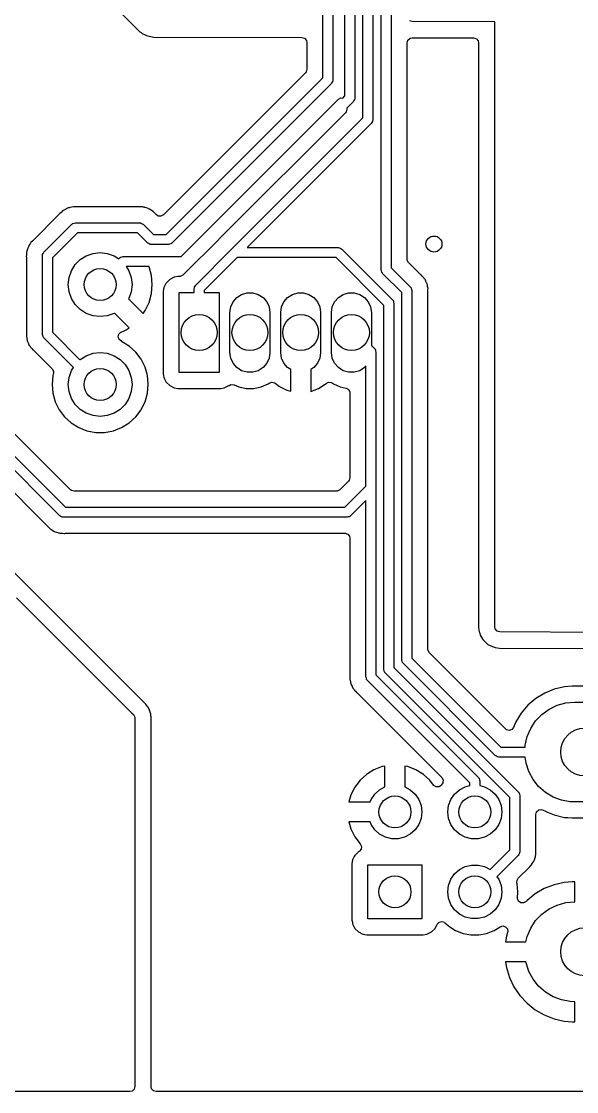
# Model space of a CAD drawing. Extents: x 0.79 to 7.48, y -4.92 to -0.79.
# Drawn here: x 6.285 to 6.833, y -4.921 to -3.867 of the extents above; entities that cross this region are included whole.
import ezdxf

# ---------------------------------------------------------------- set-up
doc = ezdxf.new("R2010")
doc.units = 0
doc.header["$MEASUREMENT"] = 0
doc.layers.add('BLACK', color=7, linetype='CONTINUOUS')

msp = doc.modelspace()

# ---------------------------------------------------------------- linework, layer by layer
at = {"layer": 'BLACK', "linetype": 'CONTINUOUS'}
for p, q in [((6.63996, -4.11142), (6.63996, -3.06521)), ((6.6498, -3.06673), (6.6498, -4.10938)), ((6.63169, -3.12638), (6.63169, -3.96378)), ((6.62185, -3.96174), (6.62185, -3.14587)), ((6.61398, -3.31102), (6.61398, -3.94213)), ((5.86562, -3.34033), (6.40149, -3.87619)), ((6.60413, -3.94009), (6.60413, -3.36909)), ((6.58248, -3.92237), (6.58248, -3.38983)), ((6.59232, -3.3878), (6.59232, -3.92441)), ((6.67044, -3.86679), (6.6678, -3.86601)), ((6.75197, -3.86703), (6.67044, -3.86679)), ((6.75197, -4.37894), (6.75197, -3.86703)), ((6.40149, -3.87619), (6.40149, -3.87619)), ((6.40149, -3.87619), (6.40212, -3.87676)), ((6.40212, -3.87676), (6.40212, -3.87676)), ((6.40212, -3.87676), (6.40325, -3.87767)), ((6.40325, -3.87767), (6.40423, -3.87841)), ((6.40423, -3.87841), (6.4072, -3.87982)), ((6.4072, -3.87982), (6.40874, -3.88056)), ((6.40874, -3.88056), (6.41138, -3.88134)), ((6.41138, -3.88134), (6.41138, -3.88134)), ((6.41138, -3.88134), (6.41138, -3.88134)), ((6.41138, -3.88134), (6.41587, -3.882)), ((6.41587, -3.882), (6.56177, -3.88243)), ((6.56177, -3.88243), (6.56177, -3.88243)), ((6.56177, -3.88243), (6.56185, -3.88243)), ((6.56185, -3.88243), (6.56448, -3.88322)), ((6.56448, -3.88322), (6.56628, -3.8853)), ((6.56628, -3.8853), (6.56671, -3.88732)), ((6.56671, -3.88732), (6.56671, -3.91382)), ((6.66557, -3.88764), (6.66635, -3.885)), ((6.66557, -4.10083), (6.66557, -3.88764)), ((6.66635, -3.885), (6.66842, -3.8832)), ((6.66842, -3.8832), (6.67047, -3.88275)), ((6.67047, -3.88275), (6.73114, -3.88293)), ((6.73114, -3.88293), (6.73377, -3.88372)), ((6.73377, -3.88372), (6.73557, -3.8858)), ((6.73557, -3.8858), (6.736, -3.88782)), ((6.736, -3.88782), (6.736, -4.46329)), ((6.56528, -3.91727), (6.42527, -4.05728)), ((6.42821, -4.07664), (6.58248, -3.92237)), ((6.56594, -3.91646), (6.56528, -3.91727)), ((6.56671, -3.91382), (6.56594, -3.91646)), ((6.59088, -3.92789), (6.43373, -4.08504)), ((6.59146, -3.92682), (6.59088, -3.92789)), ((6.59212, -3.9258), (6.59146, -3.92682)), ((6.59216, -3.92555), (6.59212, -3.9258)), ((6.59221, -3.92546), (6.59216, -3.92555)), ((6.59232, -3.92441), (6.5922, -3.92528)), ((6.5922, -3.92528), (6.59221, -3.92546)), ((6.44642, -4.09465), (6.59775, -3.94332)), ((6.59775, -3.94332), (6.60016, -3.942)), ((6.60016, -3.942), (6.60208, -3.94214)), ((6.60208, -3.94214), (6.60413, -3.94009)), ((6.61378, -3.94351), (6.61312, -3.94454)), ((6.61381, -3.94327), (6.61378, -3.94351)), ((6.61386, -3.94317), (6.61381, -3.94327)), ((6.61398, -3.94213), (6.61385, -3.943)), ((6.61385, -3.943), (6.61386, -3.94317)), ((6.60608, -3.95319), (6.60531, -3.95583)), ((6.61253, -3.94561), (6.60608, -3.95206)), ((6.60608, -3.95206), (6.60608, -3.95319)), ((6.61312, -3.94454), (6.61253, -3.94561)), ((6.60465, -3.95664), (6.48227, -4.07902)), ((6.49258, -4.09101), (6.62185, -3.96174)), ((6.60531, -3.95583), (6.60465, -3.95664)), ((6.63149, -3.96517), (6.63083, -3.96619)), ((6.63153, -3.96492), (6.63149, -3.96517)), ((6.63158, -3.96483), (6.63153, -3.96492)), ((6.63169, -3.96378), (6.63157, -3.96465)), ((6.63157, -3.96465), (6.63158, -3.96483)), ((6.63025, -3.96726), (6.50794, -4.08957)), ((6.63083, -3.96619), (6.63025, -3.96726)), ((6.33484, -4.0497), (6.33459, -4.04974)), ((6.33645, -4.0493), (6.33484, -4.0497)), ((6.33894, -4.04939), (6.33645, -4.0493)), ((6.33645, -4.0493), (6.33645, -4.0493)), ((6.33645, -4.0493), (6.33645, -4.0493)), ((6.39971, -4.04939), (6.33894, -4.04939)), ((6.40054, -4.04932), (6.39971, -4.04939)), ((6.40082, -4.04927), (6.40054, -4.04932)), ((6.40119, -4.04921), (6.40082, -4.04927)), ((6.40213, -4.0493), (6.40119, -4.04921)), ((6.40119, -4.04921), (6.40119, -4.04921)), ((6.40284, -4.04938), (6.40213, -4.0493)), ((6.40309, -4.04939), (6.40284, -4.04938)), ((6.40475, -4.04939), (6.40309, -4.04939)), ((6.40538, -4.04957), (6.40475, -4.04939)), ((6.40475, -4.04939), (6.40475, -4.04939)), ((6.40619, -4.04972), (6.40538, -4.04957)), ((6.32241, -4.057), (6.29664, -4.08276)), ((6.32294, -4.05636), (6.32241, -4.057)), ((6.32332, -4.05582), (6.32294, -4.05636)), ((6.32461, -4.05478), (6.32332, -4.05582)), ((6.32332, -4.05582), (6.32332, -4.05582)), ((6.32479, -4.05461), (6.32461, -4.05478)), ((6.32596, -4.05344), (6.32479, -4.05461)), ((6.32654, -4.05312), (6.32596, -4.05344)), ((6.32722, -4.05265), (6.32654, -4.05312)), ((6.32773, -4.05224), (6.32722, -4.05265)), ((6.32925, -4.05157), (6.32773, -4.05224)), ((6.32773, -4.05224), (6.32773, -4.05224)), ((6.32948, -4.05146), (6.32925, -4.05157)), ((6.33092, -4.05065), (6.32948, -4.05146)), ((6.33156, -4.0505), (6.33092, -4.05065)), ((6.33235, -4.05023), (6.33156, -4.0505)), ((6.33295, -4.04997), (6.33235, -4.05023)), ((6.33459, -4.04974), (6.33295, -4.04997)), ((6.40685, -4.04979), (6.40619, -4.04972)), ((6.40706, -4.04987), (6.40685, -4.04979)), ((6.40685, -4.04979), (6.40685, -4.04979)), ((6.40685, -4.04979), (6.40685, -4.04979)), ((6.40839, -4.0504), (6.40706, -4.04987)), ((6.40863, -4.05048), (6.40839, -4.0504)), ((6.41022, -4.05092), (6.40863, -4.05048)), ((6.41078, -4.05126), (6.41022, -4.05092)), ((6.41153, -4.05163), (6.41078, -4.05126)), ((6.4118, -4.05174), (6.41153, -4.05163)), ((6.41214, -4.05188), (6.4118, -4.05174)), ((6.41261, -4.05224), (6.41214, -4.05188)), ((6.41346, -4.05288), (6.41261, -4.05224)), ((6.41366, -4.05302), (6.41346, -4.05288)), ((6.41508, -4.05388), (6.41366, -4.05302)), ((6.41678, -4.0557), (6.41508, -4.05388)), ((6.41508, -4.05388), (6.41508, -4.05388)), ((6.41778, -4.0567), (6.41678, -4.0557)), ((6.41836, -4.05728), (6.41778, -4.0567)), ((6.42011, -4.05841), (6.41836, -4.05728)), ((6.42285, -4.0586), (6.42011, -4.05841)), ((6.42527, -4.05728), (6.42285, -4.0586)), ((6.30754, -4.09416), (6.3351, -4.0666)), ((6.3351, -4.0666), (6.33581, -4.06607)), ((6.33581, -4.06607), (6.33592, -4.06594)), ((6.33592, -4.06594), (6.33603, -4.06591)), ((6.33603, -4.06591), (6.33622, -4.06576)), ((6.33622, -4.06576), (6.33741, -4.0655)), ((6.33741, -4.0655), (6.33858, -4.06516)), ((6.33858, -4.06516), (6.4019, -4.06516)), ((6.4019, -4.06516), (6.40277, -4.06528)), ((6.40277, -4.06528), (6.40295, -4.06527)), ((6.40295, -4.06527), (6.40304, -4.06532)), ((6.40304, -4.06532), (6.40329, -4.06536)), ((6.40329, -4.06536), (6.40431, -4.06602)), ((6.40431, -4.06602), (6.40538, -4.0666)), ((6.40538, -4.0666), (6.41542, -4.07664)), ((6.34062, -4.075), (6.31594, -4.09968)), ((6.39986, -4.075), (6.34062, -4.075)), ((6.40991, -4.08504), (6.39986, -4.075)), ((6.41542, -4.07664), (6.42821, -4.07664)), ((6.48042, -4.08077), (6.47989, -4.08141)), ((6.4808, -4.08023), (6.48042, -4.08077)), ((6.48209, -4.07919), (6.4808, -4.08023)), ((6.4808, -4.08023), (6.4808, -4.08023)), ((6.48227, -4.07902), (6.48209, -4.07919)), ((6.29134, -4.09115), (6.29073, -4.09269)), ((6.29142, -4.09091), (6.29134, -4.09115)), ((6.29187, -4.08932), (6.29142, -4.09091)), ((6.29221, -4.08876), (6.29187, -4.08932)), ((6.29187, -4.08932), (6.29187, -4.08932)), ((6.29258, -4.08801), (6.29221, -4.08876)), ((6.29282, -4.0874), (6.29258, -4.08801)), ((6.29382, -4.08608), (6.29282, -4.0874)), ((6.29282, -4.0874), (6.29282, -4.0874)), ((6.29396, -4.08587), (6.29382, -4.08608)), ((6.29482, -4.08446), (6.29396, -4.08587)), ((6.29664, -4.08276), (6.29482, -4.08446)), ((6.41097, -4.08563), (6.40991, -4.08504)), ((6.412, -4.08629), (6.41097, -4.08563)), ((6.41225, -4.08632), (6.412, -4.08629)), ((6.41234, -4.08637), (6.41225, -4.08632)), ((6.41252, -4.08636), (6.41234, -4.08637)), ((6.41339, -4.08648), (6.41252, -4.08636)), ((6.43025, -4.08648), (6.41339, -4.08648)), ((6.43142, -4.08614), (6.43025, -4.08648)), ((6.43261, -4.08588), (6.43142, -4.08614)), ((6.43281, -4.08573), (6.43261, -4.08588)), ((6.43291, -4.0857), (6.43281, -4.08573)), ((6.43302, -4.08557), (6.43291, -4.0857)), ((6.43373, -4.08504), (6.43302, -4.08557)), ((6.47989, -4.08141), (6.44625, -4.11504)), ((6.45715, -4.12644), (6.49258, -4.09101)), ((6.49258, -4.09101), (6.49258, -4.09101)), ((6.50794, -4.08957), (6.59764, -4.08957)), ((6.59764, -4.08957), (6.59851, -4.08969)), ((6.59851, -4.08969), (6.59868, -4.08968)), ((6.59868, -4.08968), (6.59878, -4.08973)), ((6.59878, -4.08973), (6.59902, -4.08977)), ((6.59902, -4.08977), (6.60005, -4.09042)), ((6.60005, -4.09042), (6.60112, -4.09101)), ((6.60112, -4.09101), (6.65112, -4.14101)), ((6.29032, -4.0967), (6.29015, -4.09835)), ((6.29015, -4.09835), (6.29015, -4.09835)), ((6.29015, -4.09835), (6.29026, -4.099)), ((6.29026, -4.099), (6.29033, -4.09983)), ((6.29033, -4.09645), (6.29032, -4.0967)), ((6.29051, -4.09416), (6.29033, -4.09479)), ((6.29033, -4.09479), (6.29033, -4.09645)), ((6.29033, -4.09983), (6.29033, -4.17467)), ((6.29067, -4.09335), (6.29051, -4.09416)), ((6.29073, -4.09269), (6.29067, -4.09335)), ((6.29073, -4.09269), (6.29073, -4.09269)), ((6.3061, -4.09764), (6.30623, -4.09677)), ((6.3061, -4.17502), (6.3061, -4.09764)), ((6.30621, -4.09659), (6.30627, -4.0965)), ((6.30623, -4.09677), (6.30621, -4.09659)), ((6.30627, -4.0965), (6.3063, -4.09625)), ((6.3063, -4.09625), (6.30696, -4.09523)), ((6.30696, -4.09523), (6.30754, -4.09416)), ((6.31594, -4.09968), (6.31594, -4.17299)), ((6.33837, -4.10635), (6.34335, -4.10136)), ((6.34335, -4.10136), (6.34933, -4.09761)), ((6.34933, -4.09761), (6.35598, -4.09528)), ((6.35598, -4.09528), (6.36299, -4.09449)), ((6.36299, -4.09449), (6.37, -4.09528)), ((6.37, -4.09528), (6.37666, -4.09761)), ((6.37666, -4.09761), (6.38142, -4.1006)), ((6.38142, -4.1006), (6.38228, -4.09974)), ((6.38228, -4.09974), (6.38298, -4.09921)), ((6.38298, -4.09921), (6.3831, -4.09908)), ((6.3831, -4.09908), (6.3832, -4.09905)), ((6.3832, -4.09905), (6.3834, -4.0989)), ((6.3834, -4.0989), (6.38459, -4.09864)), ((6.38459, -4.09864), (6.38576, -4.0983)), ((6.38576, -4.0983), (6.4427, -4.0983)), ((6.4427, -4.0983), (6.44287, -4.0982)), ((6.44287, -4.0982), (6.44404, -4.09703)), ((6.44404, -4.09703), (6.44422, -4.09686)), ((6.44422, -4.09686), (6.44551, -4.09582)), ((6.44551, -4.09582), (6.44589, -4.09528)), ((6.44589, -4.09528), (6.44642, -4.09465)), ((6.4981, -4.09941), (6.46555, -4.13196)), ((6.5956, -4.09941), (6.4981, -4.09941)), ((6.64272, -4.14653), (6.5956, -4.09941)), ((6.66568, -4.10186), (6.66557, -4.10083)), ((6.667, -4.10428), (6.66568, -4.10186)), ((6.33229, -4.11898), (6.33462, -4.11232)), ((6.33462, -4.11232), (6.33837, -4.10635)), ((6.38874, -4.10814), (6.39137, -4.11232)), ((6.41127, -4.10814), (6.38874, -4.10814)), ((6.39137, -4.11232), (6.3937, -4.11898)), ((6.41127, -4.1084), (6.41127, -4.10814)), ((6.41359, -4.11706), (6.41127, -4.1084)), ((6.6403, -4.11259), (6.63996, -4.11142)), ((6.64056, -4.11378), (6.6403, -4.11259)), ((6.6498, -4.10938), (6.66883, -4.12841)), ((6.67844, -4.11571), (6.667, -4.10428)), ((6.3315, -4.12598), (6.33229, -4.11898)), ((6.3937, -4.11898), (6.39449, -4.12598)), ((6.41437, -4.12598), (6.41359, -4.11706)), ((6.41359, -4.11706), (6.41359, -4.11706)), ((6.43156, -4.12094), (6.42803, -4.12447)), ((6.43601, -4.11868), (6.43156, -4.12094)), ((6.43156, -4.12094), (6.43156, -4.12094)), ((6.43156, -4.12094), (6.43156, -4.12094)), ((6.43156, -4.12094), (6.43156, -4.12094)), ((6.4366, -4.11858), (6.43601, -4.11868)), ((6.4397, -4.11809), (6.4366, -4.11858)), ((6.44106, -4.11809), (6.4397, -4.11809)), ((6.44194, -4.11801), (6.44106, -4.11809)), ((6.44439, -4.11678), (6.44194, -4.11801)), ((6.44625, -4.11504), (6.44439, -4.11678)), ((6.64071, -4.11397), (6.64056, -4.11378)), ((6.64074, -4.11408), (6.64071, -4.11397)), ((6.64088, -4.11419), (6.64074, -4.11408)), ((6.6414, -4.1149), (6.64088, -4.11419)), ((6.66043, -4.13393), (6.6414, -4.1149)), ((6.67907, -4.11625), (6.67844, -4.11571)), ((6.67961, -4.11663), (6.67907, -4.11625)), ((6.68065, -4.11791), (6.67961, -4.11663)), ((6.67961, -4.11663), (6.67961, -4.11663)), ((6.68082, -4.1181), (6.68065, -4.11791)), ((6.68199, -4.11927), (6.68082, -4.1181)), ((6.68232, -4.11984), (6.68199, -4.11927)), ((6.68278, -4.12053), (6.68232, -4.11984)), ((6.68298, -4.12077), (6.68278, -4.12053)), ((6.6832, -4.12104), (6.68298, -4.12077)), ((6.68386, -4.12256), (6.6832, -4.12104)), ((6.6832, -4.12104), (6.6832, -4.12104)), ((6.68397, -4.12278), (6.68386, -4.12256)), ((6.68478, -4.12423), (6.68397, -4.12278)), ((6.33229, -4.13299), (6.3315, -4.12598)), ((6.33462, -4.13965), (6.33229, -4.13299)), ((6.3937, -4.13299), (6.39137, -4.13965)), ((6.39449, -4.12598), (6.3937, -4.13299)), ((6.41359, -4.13491), (6.41437, -4.12598)), ((6.41437, -4.12598), (6.41437, -4.12598)), ((6.42576, -4.12893), (6.42518, -4.13262)), ((6.42518, -4.13262), (6.42518, -4.21384)), ((6.42783, -4.12487), (6.42576, -4.12893)), ((6.42803, -4.12447), (6.42783, -4.12487)), ((6.42803, -4.12447), (6.42803, -4.12447)), ((6.42803, -4.12447), (6.42803, -4.12447)), ((6.44094, -4.2126), (6.44094, -4.13386)), ((6.44094, -4.13386), (6.45571, -4.13386)), ((6.45571, -4.12992), (6.45583, -4.12905)), ((6.45571, -4.13386), (6.45571, -4.12992)), ((6.45582, -4.12888), (6.45587, -4.12878)), ((6.45583, -4.12905), (6.45582, -4.12888)), ((6.45587, -4.12878), (6.45591, -4.12853)), ((6.45591, -4.12853), (6.45657, -4.12751)), ((6.45657, -4.12751), (6.45715, -4.12644)), ((6.46555, -4.13196), (6.46555, -4.13386)), ((6.46555, -4.13386), (6.48031, -4.13386)), ((6.48031, -4.13386), (6.48031, -4.2126)), ((6.50245, -4.13564), (6.50783, -4.13406)), ((6.50783, -4.13406), (6.51343, -4.13406)), ((6.51343, -4.13406), (6.51881, -4.13564)), ((6.55245, -4.13564), (6.55783, -4.13406)), ((6.55783, -4.13406), (6.56343, -4.13406)), ((6.56343, -4.13406), (6.56881, -4.13564)), ((6.60245, -4.13564), (6.60783, -4.13406)), ((6.60783, -4.13406), (6.61343, -4.13406)), ((6.61343, -4.13406), (6.61881, -4.13564)), ((6.66043, -4.49606), (6.66043, -4.13393)), ((6.66883, -4.12841), (6.66936, -4.12911)), ((6.66936, -4.12911), (6.66949, -4.12923)), ((6.66949, -4.12923), (6.66952, -4.12933)), ((6.66952, -4.12933), (6.66967, -4.12953)), ((6.66967, -4.12953), (6.66993, -4.13072)), ((6.66993, -4.13072), (6.67028, -4.13189)), ((6.67028, -4.13189), (6.67028, -4.49402)), ((6.68491, -4.12474), (6.68478, -4.12423)), ((6.68478, -4.12423), (6.68478, -4.12423)), ((6.68478, -4.12423), (6.68478, -4.12423)), ((6.68494, -4.12487), (6.68491, -4.12474)), ((6.6852, -4.12565), (6.68494, -4.12487)), ((6.68546, -4.12626), (6.6852, -4.12565)), ((6.68569, -4.1279), (6.68546, -4.12626)), ((6.68574, -4.12814), (6.68569, -4.1279)), ((6.68593, -4.12893), (6.68574, -4.12814)), ((6.68613, -4.12975), (6.68593, -4.12893)), ((6.68604, -4.13224), (6.68608, -4.1311)), ((6.68604, -4.48547), (6.68604, -4.13224)), ((6.68608, -4.1311), (6.68613, -4.12975)), ((6.33837, -4.14562), (6.33462, -4.13965)), ((6.39137, -4.13965), (6.39106, -4.14014)), ((6.39106, -4.14014), (6.40547, -4.15455)), ((6.40749, -4.15167), (6.41127, -4.14356)), ((6.41127, -4.14356), (6.41359, -4.13491)), ((6.41127, -4.14356), (6.41127, -4.14356)), ((6.41359, -4.13491), (6.41359, -4.13491)), ((6.49174, -4.148), (6.49407, -4.1429)), ((6.49407, -4.1429), (6.49774, -4.13867)), ((6.49774, -4.13867), (6.50245, -4.13564)), ((6.51881, -4.13564), (6.52352, -4.13867)), ((6.52352, -4.13867), (6.52719, -4.1429)), ((6.52719, -4.1429), (6.52952, -4.148)), ((6.54174, -4.148), (6.54407, -4.1429)), ((6.54407, -4.1429), (6.54774, -4.13867)), ((6.54774, -4.13867), (6.55245, -4.13564)), ((6.56881, -4.13564), (6.57352, -4.13867)), ((6.57352, -4.13867), (6.57719, -4.1429)), ((6.57719, -4.1429), (6.57952, -4.148)), ((6.59174, -4.148), (6.59407, -4.1429)), ((6.59407, -4.1429), (6.59774, -4.13867)), ((6.59774, -4.13867), (6.60245, -4.13564)), ((6.61881, -4.13564), (6.62352, -4.13867)), ((6.62352, -4.13867), (6.62719, -4.1429)), ((6.62719, -4.1429), (6.62952, -4.148)), ((6.65112, -4.14101), (6.65164, -4.14171)), ((6.65164, -4.14171), (6.65178, -4.14183)), ((6.65178, -4.14183), (6.65181, -4.14193)), ((6.65181, -4.14193), (6.65196, -4.14213)), ((6.65196, -4.14213), (6.65222, -4.14332)), ((6.65222, -4.14332), (6.65256, -4.14449)), ((6.65256, -4.14449), (6.65256, -4.50331)), ((6.34335, -4.15061), (6.33837, -4.14562)), ((6.34933, -4.15436), (6.34335, -4.15061)), ((6.35598, -4.15669), (6.34933, -4.15436)), ((6.37666, -4.15436), (6.37, -4.15669)), ((6.37714, -4.15406), (6.37666, -4.15436)), ((6.39155, -4.16847), (6.37714, -4.15406)), ((6.40547, -4.15455), (6.40749, -4.15167)), ((6.49094, -4.15354), (6.49174, -4.148)), ((6.49094, -4.19291), (6.49094, -4.15354)), ((6.52952, -4.148), (6.53031, -4.15354)), ((6.53031, -4.15354), (6.53031, -4.19291)), ((6.54094, -4.15354), (6.54174, -4.148)), ((6.54094, -4.19291), (6.54094, -4.15354)), ((6.57952, -4.148), (6.58031, -4.15354)), ((6.58031, -4.15354), (6.58031, -4.19291)), ((6.59094, -4.15354), (6.59174, -4.148)), ((6.59094, -4.19291), (6.59094, -4.15354)), ((6.62952, -4.148), (6.63031, -4.15354)), ((6.63031, -4.15354), (6.63031, -4.18595)), ((6.64272, -4.50535), (6.64272, -4.14653)), ((6.36299, -4.15748), (6.35598, -4.15669)), ((6.37, -4.15669), (6.36299, -4.15748)), ((6.29033, -4.17467), (6.29026, -4.17676)), ((6.30645, -4.17619), (6.3061, -4.17502)), ((6.3067, -4.17738), (6.30645, -4.17619)), ((6.31594, -4.17299), (6.34305, -4.20009)), ((6.38079, -4.17756), (6.38141, -4.17488)), ((6.38141, -4.17488), (6.38338, -4.17296)), ((6.38338, -4.17296), (6.3836, -4.17285)), ((6.3836, -4.17285), (6.38868, -4.17048)), ((6.38868, -4.17048), (6.39155, -4.16847)), ((6.29026, -4.17676), (6.29025, -4.17716)), ((6.29025, -4.17716), (6.29064, -4.17877)), ((6.29064, -4.17877), (6.29069, -4.17902)), ((6.29069, -4.17902), (6.29091, -4.18066)), ((6.29091, -4.18066), (6.29118, -4.18126)), ((6.29118, -4.18126), (6.29144, -4.18205)), ((6.29144, -4.18205), (6.2916, -4.18268)), ((6.2916, -4.18268), (6.2916, -4.18268)), ((6.2916, -4.18268), (6.29241, -4.18413)), ((6.29241, -4.18413), (6.29252, -4.18435)), ((6.29252, -4.18435), (6.29318, -4.18587)), ((6.29318, -4.18587), (6.29359, -4.18638)), ((6.29359, -4.18638), (6.29406, -4.18707)), ((6.30685, -4.17758), (6.3067, -4.17738)), ((6.30688, -4.17768), (6.30685, -4.17758)), ((6.30702, -4.1778), (6.30688, -4.17768)), ((6.30754, -4.1785), (6.30702, -4.1778)), ((6.33661, -4.20757), (6.30754, -4.1785)), ((6.38172, -4.18015), (6.38079, -4.17756)), ((6.3839, -4.18182), (6.38172, -4.18015)), ((6.38415, -4.18192), (6.3839, -4.18182)), ((6.3916, -4.18653), (6.38415, -4.18192)), ((6.38415, -4.18192), (6.38415, -4.18192)), ((6.39807, -4.19243), (6.3916, -4.18653)), ((6.3916, -4.18653), (6.3916, -4.18653)), ((6.63031, -4.18595), (6.6334, -4.18904)), ((6.29406, -4.18707), (6.29438, -4.18764)), ((6.29438, -4.18764), (6.29556, -4.18881)), ((6.29556, -4.18881), (6.29572, -4.189)), ((6.29572, -4.189), (6.29677, -4.19029)), ((6.29677, -4.19029), (6.2973, -4.19066)), ((6.2973, -4.19066), (6.29794, -4.1912)), ((6.29794, -4.1912), (6.31566, -4.20891)), ((6.34335, -4.19978), (6.34933, -4.19603)), ((6.34933, -4.19603), (6.35598, -4.1937)), ((6.35598, -4.1937), (6.36299, -4.19291)), ((6.36299, -4.19291), (6.37, -4.1937)), ((6.37, -4.1937), (6.37666, -4.19603)), ((6.37666, -4.19603), (6.38263, -4.19978)), ((6.40335, -4.19942), (6.39807, -4.19243)), ((6.49174, -4.19846), (6.49094, -4.19291)), ((6.53031, -4.19291), (6.52952, -4.19846)), ((6.54174, -4.19846), (6.54094, -4.19291)), ((6.58031, -4.19291), (6.57952, -4.19846)), ((6.59174, -4.19846), (6.59094, -4.19291)), ((6.6334, -4.18904), (6.63393, -4.18974)), ((6.63393, -4.18974), (6.63406, -4.18986)), ((6.63406, -4.18986), (6.63409, -4.18996)), ((6.63409, -4.18996), (6.63424, -4.19016)), ((6.63424, -4.19016), (6.6345, -4.19135)), ((6.6345, -4.19135), (6.63484, -4.19252)), ((6.63484, -4.19252), (6.63484, -4.31066)), ((6.33462, -4.21074), (6.33661, -4.20757)), ((6.34305, -4.20009), (6.34335, -4.19978)), ((6.38263, -4.19978), (6.38762, -4.20477)), ((6.38762, -4.20477), (6.39137, -4.21074)), ((6.40722, -4.2072), (6.40335, -4.19942)), ((6.40335, -4.19942), (6.40335, -4.19942)), ((6.40725, -4.20726), (6.40722, -4.2072)), ((6.40927, -4.21436), (6.40725, -4.20726)), ((6.49407, -4.20356), (6.49174, -4.19846)), ((6.49774, -4.20779), (6.49407, -4.20356)), ((6.50245, -4.21082), (6.49774, -4.20779)), ((6.52352, -4.20779), (6.51881, -4.21082)), ((6.52719, -4.20356), (6.52352, -4.20779)), ((6.52952, -4.19846), (6.52719, -4.20356)), ((6.54407, -4.20356), (6.54174, -4.19846)), ((6.54774, -4.20779), (6.54407, -4.20356)), ((6.55079, -4.20975), (6.54774, -4.20779)), ((6.57352, -4.20779), (6.57047, -4.20975)), ((6.57719, -4.20356), (6.57352, -4.20779)), ((6.57952, -4.19846), (6.57719, -4.20356)), ((6.59407, -4.20356), (6.59174, -4.19846)), ((6.59774, -4.20779), (6.59407, -4.20356)), ((6.60245, -4.21082), (6.59774, -4.20779)), ((6.62352, -4.20779), (6.61881, -4.21082)), ((6.625, -4.20608), (6.62352, -4.20779)), ((6.625, -4.31066), (6.625, -4.20608)), ((6.31633, -4.21569), (6.31553, -4.22441)), ((6.31566, -4.20891), (6.31697, -4.21133)), ((6.31678, -4.21412), (6.31633, -4.21569)), ((6.3169, -4.2137), (6.31678, -4.21412)), ((6.31697, -4.21133), (6.3169, -4.2137)), ((6.3315, -4.22441), (6.33229, -4.2174)), ((6.33229, -4.2174), (6.33462, -4.21074)), ((6.39137, -4.21074), (6.3937, -4.2174)), ((6.3937, -4.2174), (6.39449, -4.22441)), ((6.40965, -4.21569), (6.40927, -4.21436)), ((6.4104, -4.22379), (6.40965, -4.21569)), ((6.40965, -4.21569), (6.40965, -4.21569)), ((6.42518, -4.21384), (6.42547, -4.21569)), ((6.42547, -4.21569), (6.42576, -4.21753)), ((6.42576, -4.21753), (6.42803, -4.22198)), ((6.48031, -4.2126), (6.44094, -4.2126)), ((6.50783, -4.2124), (6.50245, -4.21082)), ((6.51343, -4.2124), (6.50783, -4.2124)), ((6.51881, -4.21082), (6.51343, -4.2124)), ((6.55079, -4.23103), (6.55079, -4.20975)), ((6.57047, -4.20975), (6.57047, -4.23123)), ((6.60783, -4.2124), (6.60245, -4.21082)), ((6.61343, -4.2124), (6.60783, -4.2124)), ((6.61881, -4.21082), (6.61343, -4.2124)), ((6.31553, -4.22441), (6.31553, -4.22441)), ((6.31553, -4.22441), (6.31633, -4.23313)), ((6.33229, -4.23142), (6.3315, -4.22441)), ((6.39449, -4.22441), (6.3937, -4.23142)), ((6.40965, -4.23313), (6.41046, -4.22441)), ((6.41046, -4.22441), (6.4104, -4.22379)), ((6.42803, -4.22198), (6.42803, -4.22198)), ((6.42803, -4.22198), (6.42803, -4.22198)), ((6.42803, -4.22198), (6.43156, -4.22551)), ((6.43156, -4.22551), (6.43156, -4.22551)), ((6.43156, -4.22551), (6.43156, -4.22551)), ((6.43156, -4.22551), (6.43601, -4.22778)), ((6.43601, -4.22778), (6.43601, -4.22778)), ((6.43601, -4.22778), (6.4397, -4.22837)), ((6.4397, -4.22837), (6.4397, -4.22837)), ((6.4397, -4.22837), (6.48156, -4.22837)), ((6.48156, -4.22837), (6.48525, -4.22778)), ((6.48525, -4.22778), (6.4897, -4.22551)), ((6.4897, -4.22551), (6.49001, -4.22529)), ((6.4897, -4.22551), (6.4897, -4.22551)), ((6.49001, -4.22529), (6.49009, -4.2254)), ((6.49009, -4.2254), (6.49189, -4.22442)), ((6.49189, -4.22442), (6.49464, -4.22461)), ((6.49464, -4.22461), (6.49492, -4.22473)), ((6.49492, -4.22473), (6.49961, -4.22682)), ((6.49961, -4.22682), (6.5069, -4.22837)), ((6.5069, -4.22837), (6.5069, -4.22837)), ((6.5069, -4.22837), (6.51436, -4.22837)), ((6.51436, -4.22837), (6.52165, -4.22682)), ((6.51436, -4.22837), (6.51436, -4.22837)), ((6.52165, -4.22682), (6.52845, -4.22379)), ((6.52845, -4.22379), (6.52948, -4.22304)), ((6.52948, -4.22304), (6.53207, -4.22211)), ((6.53207, -4.22211), (6.53475, -4.22274)), ((6.53475, -4.22274), (6.53534, -4.22313)), ((6.53534, -4.22313), (6.5397, -4.2265)), ((6.5397, -4.2265), (6.54689, -4.23002)), ((6.57055, -4.23122), (6.57806, -4.22844)), ((6.57806, -4.22844), (6.58485, -4.22421)), ((6.57806, -4.22844), (6.57806, -4.22844)), ((6.58485, -4.22421), (6.5856, -4.22349)), ((6.5856, -4.22349), (6.58805, -4.22224)), ((6.58805, -4.22224), (6.59079, -4.2225)), ((6.59079, -4.2225), (6.59184, -4.22308)), ((6.59184, -4.22308), (6.59281, -4.22379)), ((6.59281, -4.22379), (6.59281, -4.22379)), ((6.59281, -4.22379), (6.59961, -4.22682)), ((6.59961, -4.22682), (6.59961, -4.22682)), ((6.59961, -4.22682), (6.59961, -4.22682)), ((6.59961, -4.22682), (6.60537, -4.22804)), ((6.60537, -4.22804), (6.60779, -4.22935)), ((6.31633, -4.23313), (6.31633, -4.23313)), ((6.31633, -4.23313), (6.31873, -4.24156)), ((6.33462, -4.23808), (6.33229, -4.23142)), ((6.33837, -4.24405), (6.33462, -4.23808)), ((6.39137, -4.23808), (6.38762, -4.24405)), ((6.3937, -4.23142), (6.39137, -4.23808)), ((6.40725, -4.24156), (6.40965, -4.23313)), ((6.54689, -4.23002), (6.55079, -4.23103)), ((6.57047, -4.23123), (6.57055, -4.23122)), ((6.57055, -4.23122), (6.57055, -4.23122)), ((6.60779, -4.22935), (6.60912, -4.23175)), ((6.60912, -4.23175), (6.60923, -4.23281)), ((6.60923, -4.23281), (6.60923, -4.31618)), ((6.31873, -4.24156), (6.31873, -4.24156)), ((6.31873, -4.24156), (6.32264, -4.2494)), ((6.32264, -4.2494), (6.32264, -4.2494)), ((6.32264, -4.2494), (6.32791, -4.25639)), ((6.34335, -4.24903), (6.33837, -4.24405)), ((6.34933, -4.25279), (6.34335, -4.24903)), ((6.38263, -4.24903), (6.37666, -4.25279)), ((6.38762, -4.24405), (6.38263, -4.24903)), ((6.39807, -4.25639), (6.40335, -4.2494)), ((6.40335, -4.2494), (6.40449, -4.2471)), ((6.40449, -4.2471), (6.40725, -4.24156)), ((6.40725, -4.24156), (6.40725, -4.24156)), ((6.40725, -4.24156), (6.40725, -4.24156)), ((6.32791, -4.25639), (6.33439, -4.26229)), ((6.35598, -4.25512), (6.34933, -4.25279)), ((6.36299, -4.25591), (6.35598, -4.25512)), ((6.37, -4.25512), (6.36299, -4.25591)), ((6.37666, -4.25279), (6.37, -4.25512)), ((6.3916, -4.26229), (6.39807, -4.25639)), ((6.33391, -4.32827), (6.26943, -4.26379)), ((6.33439, -4.26229), (6.33439, -4.26229)), ((6.33439, -4.26229), (6.34183, -4.2669)), ((6.34183, -4.2669), (6.34183, -4.2669)), ((6.34183, -4.2669), (6.34183, -4.2669)), ((6.34183, -4.2669), (6.35, -4.27006)), ((6.35, -4.27006), (6.35861, -4.27167)), ((6.36737, -4.27167), (6.37598, -4.27006)), ((6.37598, -4.27006), (6.38415, -4.2669)), ((6.38415, -4.2669), (6.3916, -4.26229)), ((6.25803, -4.27469), (6.32881, -4.34547)), ((6.35861, -4.27167), (6.35861, -4.27167)), ((6.35861, -4.27167), (6.36737, -4.27167)), ((6.36737, -4.27167), (6.36737, -4.27167)), ((6.32329, -4.35387), (6.25251, -4.28309)), ((6.24741, -4.30029), (6.31189, -4.36477)), ((6.625, -4.32473), (6.625, -4.31066)), ((6.625, -4.31066), (6.625, -4.31066)), ((6.63484, -4.31066), (6.63484, -4.31066)), ((6.63484, -4.31066), (6.63484, -4.51065)), ((6.6078, -4.31963), (6.59916, -4.32827)), ((6.60846, -4.31882), (6.6078, -4.31963)), ((6.60923, -4.31618), (6.60846, -4.31882)), ((6.33472, -4.32893), (6.33391, -4.32827)), ((6.33736, -4.3297), (6.33472, -4.32893)), ((6.59571, -4.3297), (6.33736, -4.3297)), ((6.59675, -4.32959), (6.59571, -4.3297)), ((6.59916, -4.32827), (6.59675, -4.32959)), ((6.60426, -4.34547), (6.625, -4.32473)), ((6.625, -4.33865), (6.60978, -4.35387)), ((6.625, -4.51268), (6.625, -4.33865)), ((6.32436, -4.35446), (6.32329, -4.35387)), ((6.32539, -4.35512), (6.32436, -4.35446)), ((6.32563, -4.35515), (6.32539, -4.35512)), ((6.32573, -4.3552), (6.32563, -4.35515)), ((6.3259, -4.35519), (6.32573, -4.3552)), ((6.32677, -4.35531), (6.3259, -4.35519)), ((6.6063, -4.35531), (6.32677, -4.35531)), ((6.32881, -4.34547), (6.60426, -4.34547)), ((6.60747, -4.35497), (6.6063, -4.35531)), ((6.60866, -4.35471), (6.60747, -4.35497)), ((6.60886, -4.35456), (6.60866, -4.35471)), ((6.60896, -4.35453), (6.60886, -4.35456)), ((6.60908, -4.3544), (6.60896, -4.35453)), ((6.60978, -4.35387), (6.60908, -4.3544)), ((6.31189, -4.36477), (6.31359, -4.36659)), ((6.31359, -4.36659), (6.31501, -4.36745)), ((6.31501, -4.36745), (6.31522, -4.3676)), ((6.31522, -4.3676), (6.31654, -4.3686)), ((6.31654, -4.3686), (6.31715, -4.36884)), ((6.31715, -4.36884), (6.31789, -4.36921)), ((6.31789, -4.36921), (6.31845, -4.36955)), ((6.31845, -4.36955), (6.31845, -4.36955)), ((6.31845, -4.36955), (6.31845, -4.36955)), ((6.31845, -4.36955), (6.32005, -4.37)), ((6.32005, -4.37), (6.32028, -4.37007)), ((6.32028, -4.37007), (6.32183, -4.37068)), ((6.32183, -4.37068), (6.32248, -4.37075)), ((6.32248, -4.37075), (6.3233, -4.37091)), ((6.3233, -4.37091), (6.32393, -4.37108)), ((6.32393, -4.37108), (6.32559, -4.37108)), ((6.32559, -4.37108), (6.32584, -4.3711)), ((6.32584, -4.3711), (6.32748, -4.37127)), ((6.32748, -4.37127), (6.32813, -4.37115)), ((6.32813, -4.37115), (6.32896, -4.37108)), ((6.32896, -4.37108), (6.60435, -4.37108)), ((6.60435, -4.37108), (6.60699, -4.37186)), ((6.60699, -4.37186), (6.60879, -4.37394)), ((6.60879, -4.37394), (6.60923, -4.37596)), ((6.60923, -4.37596), (6.60923, -4.51233)), ((6.75197, -4.46329), (6.75197, -4.37894)), ((6.40709, -4.53846), (6.26044, -4.39196)), ((6.28058, -4.43464), (6.39437, -4.54831)), ((6.736, -4.46329), (6.73636, -4.46664)), ((6.73636, -4.46664), (6.73636, -4.46664)), ((6.73636, -4.46664), (6.73636, -4.46664)), ((6.73636, -4.46664), (6.73663, -4.46791)), ((6.73663, -4.46791), (6.73679, -4.46864)), ((6.73679, -4.46864), (6.73766, -4.47143)), ((6.73766, -4.47143), (6.73766, -4.47143)), ((6.73766, -4.47143), (6.74028, -4.47568)), ((6.7524, -4.46529), (6.75197, -4.46329)), ((6.75419, -4.46738), (6.7524, -4.46529)), ((6.75682, -4.46817), (6.75419, -4.46738)), ((7.47539, -4.47203), (6.75682, -4.46817)), ((6.74028, -4.47568), (6.74181, -4.47747)), ((6.74181, -4.47747), (6.74207, -4.47777)), ((6.74207, -4.47777), (6.74511, -4.48051)), ((6.74511, -4.48051), (6.74961, -4.48267)), ((6.68615, -4.48651), (6.68604, -4.48547)), ((6.68747, -4.48892), (6.68615, -4.48651)), ((6.72521, -4.52666), (6.68747, -4.48892)), ((6.74961, -4.48267), (6.75224, -4.48346)), ((6.75224, -4.48346), (6.75674, -4.48413)), ((6.75674, -4.48413), (7.4753, -4.488)), ((6.66078, -4.49723), (6.66043, -4.49606)), ((6.66104, -4.49842), (6.66078, -4.49723)), ((6.66118, -4.49862), (6.66104, -4.49842)), ((6.66121, -4.49872), (6.66118, -4.49862)), ((6.66135, -4.49884), (6.66121, -4.49872)), ((6.66187, -4.49954), (6.66135, -4.49884)), ((6.75243, -4.59009), (6.66187, -4.49954)), ((6.67028, -4.49402), (6.75794, -4.58169)), ((6.60923, -4.51233), (6.60917, -4.51427)), ((6.62534, -4.51385), (6.625, -4.51268)), ((6.63484, -4.51065), (6.73576, -4.61157)), ((6.64306, -4.50651), (6.64272, -4.50535)), ((6.64332, -4.5077), (6.64306, -4.50651)), ((6.64347, -4.5079), (6.64332, -4.5077)), ((6.6435, -4.50801), (6.64347, -4.5079)), ((6.64363, -4.50812), (6.6435, -4.50801)), ((6.64416, -4.50883), (6.64363, -4.50812)), ((6.76673, -4.6314), (6.64416, -4.50883)), ((6.65256, -4.50331), (6.77513, -4.62588)), ((6.60917, -4.51427), (6.60915, -4.51482)), ((6.60915, -4.51482), (6.60954, -4.51643)), ((6.60954, -4.51643), (6.60959, -4.51668)), ((6.60959, -4.51668), (6.60981, -4.51832)), ((6.60981, -4.51832), (6.61007, -4.51892)), ((6.61007, -4.51892), (6.61034, -4.51971)), ((6.61034, -4.51971), (6.61049, -4.52035)), ((6.61049, -4.52035), (6.61049, -4.52035)), ((6.61049, -4.52035), (6.61131, -4.52179)), ((6.61131, -4.52179), (6.61142, -4.52201)), ((6.61142, -4.52201), (6.61208, -4.52354)), ((6.61208, -4.52354), (6.61249, -4.52404)), ((6.61249, -4.52404), (6.61296, -4.52473)), ((6.6256, -4.51504), (6.62534, -4.51385)), ((6.62575, -4.51524), (6.6256, -4.51504)), ((6.62578, -4.51534), (6.62575, -4.51524)), ((6.62591, -4.51546), (6.62578, -4.51534)), ((6.62644, -4.51616), (6.62591, -4.51546)), ((6.72736, -4.61708), (6.62644, -4.51616)), ((6.82051, -4.52224), (6.81057, -4.52462)), ((6.82816, -4.52163), (6.82051, -4.52224)), ((6.85295, -4.52163), (6.82816, -4.52163)), ((6.82816, -4.52163), (6.82816, -4.52163)), ((6.61296, -4.52473), (6.61328, -4.5253)), ((6.61328, -4.5253), (6.61445, -4.52648)), ((6.61445, -4.52648), (6.61462, -4.52666)), ((6.61462, -4.52666), (6.61567, -4.52795)), ((6.61567, -4.52795), (6.6162, -4.52832)), ((6.6162, -4.52832), (6.61684, -4.52886)), ((6.61684, -4.52886), (6.65936, -4.57138)), ((6.76247, -4.56392), (6.72521, -4.52666)), ((6.7924, -4.53388), (6.78462, -4.54052)), ((6.80112, -4.52854), (6.7924, -4.53388)), ((6.81057, -4.52462), (6.80112, -4.52854)), ((6.40795, -4.5396), (6.40709, -4.53846)), ((6.40928, -4.54137), (6.40795, -4.5396)), ((6.40982, -4.54209), (6.40928, -4.54137)), ((6.41114, -4.54451), (6.40982, -4.54209)), ((6.41282, -4.54921), (6.41114, -4.54451)), ((6.41114, -4.54451), (6.41114, -4.54451)), ((6.78462, -4.54052), (6.77798, -4.5483)), ((6.79833, -4.54955), (6.80547, -4.54437)), ((6.80547, -4.54437), (6.81342, -4.54054)), ((6.81342, -4.54054), (6.82192, -4.53819)), ((6.82192, -4.53819), (6.83071, -4.5374)), ((6.83071, -4.5374), (6.85039, -4.5374)), ((6.39437, -4.54831), (6.39581, -4.54975)), ((6.39581, -4.54975), (6.39713, -4.55216)), ((6.39713, -4.55216), (6.39724, -4.5532)), ((6.39724, -4.5532), (6.39724, -4.91636)), ((6.413, -4.55045), (6.41282, -4.54921)), ((6.41282, -4.54921), (6.41282, -4.54921)), ((6.41307, -4.55108), (6.413, -4.55045)), ((6.41316, -4.55192), (6.41307, -4.55108)), ((6.41321, -4.55278), (6.41316, -4.55192)), ((6.41316, -4.55192), (6.41316, -4.55192)), ((6.41321, -4.91636), (6.41321, -4.55278)), ((6.77798, -4.5483), (6.77263, -4.55702)), ((6.79223, -4.55593), (6.79833, -4.54955)), ((6.76343, -4.56467), (6.76247, -4.56392)), ((6.7661, -4.56535), (6.76343, -4.56467)), ((6.76871, -4.56448), (6.7661, -4.56535)), ((6.77043, -4.56234), (6.76871, -4.56448)), ((6.77263, -4.55702), (6.77043, -4.56234)), ((6.7839, -4.57141), (6.78737, -4.56329)), ((6.78737, -4.56329), (6.79223, -4.55593)), ((6.65936, -4.57138), (6.69964, -4.61166)), ((6.78194, -4.58001), (6.7839, -4.57141)), ((6.75794, -4.58169), (6.78187, -4.58169)), ((6.78187, -4.58169), (6.78194, -4.58001)), ((6.75349, -4.59068), (6.75243, -4.59009)), ((6.75452, -4.59134), (6.75349, -4.59068)), ((6.75477, -4.59137), (6.75452, -4.59134)), ((6.75486, -4.59142), (6.75477, -4.59137)), ((6.75504, -4.59141), (6.75486, -4.59142)), ((6.75591, -4.59154), (6.75504, -4.59141)), ((6.78191, -4.59154), (6.75591, -4.59154)), ((6.78273, -4.59756), (6.78191, -4.59154)), ((6.78546, -4.60596), (6.78273, -4.59756)), ((6.62555, -4.6086), (6.61921, -4.61437)), ((6.63284, -4.60408), (6.62555, -4.6086)), ((6.62555, -4.6086), (6.62555, -4.6086)), ((6.64083, -4.60098), (6.63284, -4.60408)), ((6.63284, -4.60408), (6.63284, -4.60408)), ((6.6437, -4.60045), (6.64083, -4.60098)), ((6.64083, -4.60098), (6.64083, -4.60098)), ((6.6437, -4.62104), (6.6437, -4.60045)), ((6.6437, -4.60045), (6.6437, -4.60045)), ((6.66626, -4.60098), (6.66339, -4.60045)), ((6.66339, -4.60045), (6.66339, -4.60045)), ((6.66339, -4.60045), (6.66339, -4.62104)), ((6.67425, -4.60408), (6.66626, -4.60098)), ((6.66626, -4.60098), (6.66626, -4.60098)), ((6.68154, -4.6086), (6.67425, -4.60408)), ((6.67425, -4.60408), (6.67425, -4.60408)), ((6.68788, -4.61437), (6.68154, -4.6086)), ((6.78964, -4.61373), (6.78546, -4.60596)), ((6.61921, -4.61437), (6.61404, -4.62121)), ((6.69147, -4.61913), (6.68788, -4.61437)), ((6.68788, -4.61437), (6.68788, -4.61437)), ((6.6919, -4.61963), (6.69147, -4.61913)), ((6.69926, -4.61913), (6.69705, -4.62077)), ((6.70008, -4.61805), (6.69926, -4.61913)), ((6.69964, -4.61166), (6.70095, -4.61407)), ((6.70076, -4.61682), (6.70008, -4.61805)), ((6.70095, -4.61407), (6.70076, -4.61682)), ((6.72736, -4.61971), (6.72736, -4.61708)), ((6.73576, -4.61157), (6.73629, -4.61227)), ((6.73629, -4.61227), (6.73642, -4.61239)), ((6.73642, -4.61239), (6.73645, -4.61249)), ((6.73645, -4.61249), (6.7366, -4.61269)), ((6.7366, -4.61269), (6.73686, -4.61388)), ((6.73686, -4.61388), (6.7372, -4.61505)), ((6.7372, -4.61505), (6.7372, -4.61971)), ((6.79514, -4.62062), (6.78964, -4.61373)), ((6.61022, -4.62889), (6.60825, -4.63583)), ((6.61404, -4.62121), (6.61022, -4.62889)), ((6.63001, -4.63332), (6.63365, -4.62805)), ((6.63365, -4.62805), (6.63845, -4.6238)), ((6.63845, -4.6238), (6.6437, -4.62104)), ((6.66339, -4.62104), (6.66864, -4.6238)), ((6.66864, -4.6238), (6.67343, -4.62805)), ((6.67343, -4.62805), (6.67707, -4.63332)), ((6.69431, -4.62096), (6.6919, -4.61963)), ((6.69705, -4.62077), (6.69431, -4.62096)), ((6.70875, -4.63332), (6.71239, -4.62805)), ((6.71239, -4.62805), (6.71719, -4.6238)), ((6.71719, -4.6238), (6.72286, -4.62082)), ((6.72286, -4.62082), (6.72736, -4.61971)), ((6.7372, -4.61971), (6.74171, -4.62082)), ((6.74171, -4.62082), (6.74738, -4.6238)), ((6.74738, -4.6238), (6.75218, -4.62805)), ((6.75218, -4.62805), (6.75581, -4.63332)), ((6.77513, -4.62588), (6.77566, -4.62659)), ((6.77566, -4.62659), (6.77579, -4.6267)), ((6.77579, -4.6267), (6.77582, -4.6268)), ((6.77582, -4.6268), (6.77597, -4.627)), ((6.77597, -4.627), (6.77623, -4.62819)), ((6.77623, -4.62819), (6.77657, -4.62936)), ((6.77657, -4.62936), (6.77657, -4.68504)), ((6.80178, -4.62643), (6.79514, -4.62062)), ((6.80936, -4.63095), (6.80178, -4.62643)), ((6.60825, -4.63583), (6.60825, -4.63583)), ((6.60825, -4.63583), (6.62906, -4.63583)), ((6.62906, -4.63583), (6.63001, -4.63332)), ((6.67707, -4.63332), (6.67935, -4.63931)), ((6.67935, -4.63931), (6.68012, -4.64567)), ((6.70571, -4.64567), (6.70648, -4.63931)), ((6.70648, -4.63931), (6.70875, -4.63332)), ((6.75581, -4.63332), (6.75809, -4.63931)), ((6.75809, -4.63931), (6.75886, -4.64567)), ((6.76673, -4.683), (6.76673, -4.6314)), ((6.81762, -4.63405), (6.80936, -4.63095)), ((6.8263, -4.63563), (6.81762, -4.63405)), ((6.83071, -4.63583), (6.8263, -4.63563)), ((6.85039, -4.63583), (6.83071, -4.63583)), ((6.68012, -4.64567), (6.67935, -4.65203)), ((6.70648, -4.65203), (6.70571, -4.64567)), ((6.75886, -4.64567), (6.75809, -4.65203)), ((6.79234, -4.64803), (6.79312, -4.64539)), ((6.79234, -4.68285), (6.79234, -4.64803)), ((6.79312, -4.64539), (6.7952, -4.64359)), ((6.7952, -4.64359), (6.79792, -4.6432)), ((6.79792, -4.6432), (6.79978, -4.64387)), ((6.79978, -4.64387), (6.80112, -4.64469)), ((6.80112, -4.64469), (6.80388, -4.64584)), ((6.80388, -4.64584), (6.81057, -4.64861)), ((6.81057, -4.64861), (6.82051, -4.65099)), ((6.62906, -4.65551), (6.60825, -4.65551)), ((6.60825, -4.65551), (6.61022, -4.66245)), ((6.63001, -4.65802), (6.62906, -4.65551)), ((6.63365, -4.66329), (6.63001, -4.65802)), ((6.67707, -4.65802), (6.67343, -4.66329)), ((6.67935, -4.65203), (6.67707, -4.65802)), ((6.70875, -4.65802), (6.70648, -4.65203)), ((6.71239, -4.66329), (6.70875, -4.65802)), ((6.75581, -4.65802), (6.75218, -4.66329)), ((6.75809, -4.65203), (6.75581, -4.65802)), ((6.82051, -4.65099), (6.82403, -4.65127)), ((6.82403, -4.65127), (6.82816, -4.65159)), ((6.82816, -4.65159), (6.82816, -4.65159)), ((6.82816, -4.65159), (6.85295, -4.65159)), ((6.61022, -4.66245), (6.61404, -4.67013)), ((6.61404, -4.67013), (6.61921, -4.67697)), ((6.63845, -4.66754), (6.63365, -4.66329)), ((6.64412, -4.67052), (6.63845, -4.66754)), ((6.65034, -4.67205), (6.64412, -4.67052)), ((6.66297, -4.67052), (6.65675, -4.67205)), ((6.66864, -4.66754), (6.66297, -4.67052)), ((6.67343, -4.66329), (6.66864, -4.66754)), ((6.71719, -4.66754), (6.71239, -4.66329)), ((6.72286, -4.67052), (6.71719, -4.66754)), ((6.72908, -4.67205), (6.72286, -4.67052)), ((6.74171, -4.67052), (6.73549, -4.67205)), ((6.74738, -4.66754), (6.74171, -4.67052)), ((6.75218, -4.66329), (6.74738, -4.66754)), ((6.62021, -4.6823), (6.61847, -4.68443)), ((6.61921, -4.67697), (6.61933, -4.6771)), ((6.61933, -4.6771), (6.62054, -4.67957)), ((6.62054, -4.67957), (6.62021, -4.6823)), ((6.65675, -4.67205), (6.65034, -4.67205)), ((6.73549, -4.67205), (6.72908, -4.67205)), ((6.61179, -4.6929), (6.6112, -4.69659)), ((6.61342, -4.68969), (6.61179, -4.6929)), ((6.61405, -4.68845), (6.61342, -4.68969)), ((6.61758, -4.68492), (6.61405, -4.68845)), ((6.61405, -4.68845), (6.61405, -4.68845)), ((6.61405, -4.68845), (6.61405, -4.68845)), ((6.61781, -4.68481), (6.61758, -4.68492)), ((6.61758, -4.68492), (6.61758, -4.68492)), ((6.61794, -4.68474), (6.61781, -4.68481)), ((6.61847, -4.68443), (6.61794, -4.68474)), ((6.74726, -4.70248), (6.76673, -4.683)), ((6.77513, -4.68852), (6.75409, -4.70956)), ((6.77572, -4.68745), (6.77513, -4.68852)), ((6.77638, -4.68643), (6.77572, -4.68745)), ((6.77641, -4.68618), (6.77638, -4.68643)), ((6.77646, -4.68609), (6.77641, -4.68618)), ((6.77657, -4.68504), (6.77645, -4.68591)), ((6.77645, -4.68591), (6.77646, -4.68609)), ((6.79081, -4.69336), (6.79126, -4.69176)), ((6.79126, -4.69176), (6.79133, -4.69153)), ((6.79133, -4.69153), (6.79194, -4.68998)), ((6.79194, -4.68998), (6.79201, -4.68933)), ((6.79201, -4.68933), (6.79217, -4.68851)), ((6.79217, -4.68851), (6.79234, -4.68788)), ((6.79241, -4.68368), (6.79234, -4.68285)), ((6.79234, -4.68623), (6.79236, -4.68598)), ((6.79234, -4.68788), (6.79234, -4.68623)), ((6.79236, -4.68598), (6.79239, -4.68565)), ((6.79239, -4.68565), (6.79252, -4.68433)), ((6.79252, -4.68433), (6.79241, -4.68368)), ((6.6112, -4.69659), (6.6112, -4.75223)), ((6.62697, -4.75098), (6.62697, -4.69783)), ((6.62697, -4.69783), (6.68012, -4.69783)), ((6.68012, -4.69783), (6.68012, -4.75098)), ((6.71239, -4.70679), (6.71719, -4.70254)), ((6.71719, -4.70254), (6.72286, -4.69956)), ((6.72286, -4.69956), (6.72908, -4.69803)), ((6.72908, -4.69803), (6.73549, -4.69803)), ((6.73549, -4.69803), (6.74171, -4.69956)), ((6.74171, -4.69956), (6.74726, -4.70248)), ((6.77506, -4.71089), (6.78603, -4.69992)), ((6.78603, -4.69992), (6.78785, -4.69822)), ((6.78785, -4.69822), (6.78871, -4.6968)), ((6.78871, -4.6968), (6.78885, -4.6966)), ((6.78885, -4.6966), (6.78986, -4.69527)), ((6.78986, -4.69527), (6.7901, -4.69466)), ((6.7901, -4.69466), (6.79047, -4.69392)), ((6.79047, -4.69392), (6.79081, -4.69336)), ((6.70648, -4.71805), (6.70875, -4.71206)), ((6.70875, -4.71206), (6.71239, -4.70679)), ((6.75409, -4.70956), (6.75581, -4.71206)), ((6.75581, -4.71206), (6.75809, -4.71805)), ((6.77382, -4.71567), (6.77384, -4.71292)), ((6.77384, -4.71292), (6.77506, -4.71089)), ((6.70571, -4.72441), (6.70648, -4.71805)), ((6.70648, -4.73077), (6.70571, -4.72441)), ((6.75809, -4.71805), (6.75886, -4.72441)), ((6.75886, -4.72441), (6.75809, -4.73077)), ((6.77408, -4.7166), (6.77382, -4.71567)), ((6.77481, -4.72441), (6.77408, -4.7166)), ((6.77428, -4.73012), (6.77481, -4.72441)), ((6.80073, -4.72122), (6.79179, -4.72638)), ((6.81034, -4.71744), (6.80073, -4.72122)), ((6.82041, -4.71515), (6.81034, -4.71744)), ((6.82813, -4.71457), (6.82041, -4.71515)), ((6.82041, -4.71515), (6.82041, -4.71515)), ((6.83071, -4.71457), (6.82813, -4.71457)), ((6.83071, -4.73425), (6.83071, -4.71457)), ((6.70875, -4.73676), (6.70648, -4.73077)), ((6.75809, -4.73077), (6.75581, -4.73676)), ((6.77429, -4.7311), (6.77428, -4.73012)), ((6.77534, -4.73364), (6.77429, -4.7311)), ((6.77761, -4.73521), (6.77534, -4.73364)), ((6.78272, -4.73389), (6.78035, -4.7353)), ((6.78371, -4.73282), (6.78272, -4.73389)), ((6.79179, -4.72638), (6.78371, -4.73282)), ((6.78371, -4.73282), (6.78371, -4.73282)), ((6.81342, -4.73739), (6.82192, -4.73504)), ((6.82192, -4.73504), (6.83071, -4.73425)), ((6.71239, -4.74203), (6.70875, -4.73676)), ((6.71719, -4.74628), (6.71239, -4.74203)), ((6.75218, -4.74203), (6.74738, -4.74628)), ((6.75581, -4.73676), (6.75218, -4.74203)), ((6.78035, -4.7353), (6.77761, -4.73521)), ((6.79833, -4.7464), (6.80547, -4.74122)), ((6.80547, -4.74122), (6.81342, -4.73739)), ((6.6112, -4.75223), (6.61155, -4.75444)), ((6.61155, -4.75444), (6.61179, -4.75592)), ((6.61179, -4.75592), (6.61405, -4.76037)), ((6.68012, -4.75098), (6.62697, -4.75098)), ((6.69303, -4.76037), (6.69515, -4.75621)), ((6.69515, -4.75621), (6.69704, -4.75421)), ((6.69704, -4.75421), (6.69971, -4.75355)), ((6.69971, -4.75355), (6.70231, -4.75444)), ((6.70231, -4.75444), (6.70279, -4.75482)), ((6.70279, -4.75482), (6.70592, -4.75768)), ((6.72286, -4.74926), (6.71719, -4.74628)), ((6.72908, -4.75079), (6.72286, -4.74926)), ((6.73549, -4.75079), (6.72908, -4.75079)), ((6.74171, -4.74926), (6.73549, -4.75079)), ((6.74738, -4.74628), (6.74171, -4.74926)), ((6.78737, -4.76014), (6.79223, -4.75278)), ((6.79223, -4.75278), (6.79833, -4.7464)), ((6.61405, -4.76037), (6.61405, -4.76037)), ((6.61405, -4.76037), (6.61405, -4.76037)), ((6.61405, -4.76037), (6.61758, -4.7639)), ((6.61758, -4.7639), (6.61758, -4.7639)), ((6.61758, -4.7639), (6.61758, -4.7639)), ((6.61758, -4.7639), (6.62204, -4.76617)), ((6.62204, -4.76617), (6.62204, -4.76617)), ((6.62204, -4.76617), (6.62573, -4.76675)), ((6.62573, -4.76675), (6.62573, -4.76675)), ((6.62573, -4.76675), (6.68136, -4.76675)), ((6.68136, -4.76675), (6.68505, -4.76617)), ((6.68505, -4.76617), (6.6895, -4.7639)), ((6.6895, -4.7639), (6.69303, -4.76037)), ((6.70592, -4.75768), (6.70666, -4.75834)), ((6.70666, -4.75834), (6.71333, -4.76248)), ((6.71333, -4.76248), (6.72065, -4.76531)), ((6.72065, -4.76531), (6.72836, -4.76675)), ((6.72836, -4.76675), (6.72836, -4.76675)), ((6.72836, -4.76675), (6.73621, -4.76675)), ((6.73621, -4.76675), (6.74392, -4.76531)), ((6.73621, -4.76675), (6.73621, -4.76675)), ((6.74392, -4.76531), (6.75124, -4.76248)), ((6.75124, -4.76248), (6.75728, -4.75874)), ((6.75728, -4.75874), (6.75993, -4.75801)), ((6.75993, -4.75801), (6.76255, -4.75883)), ((6.76255, -4.75883), (6.76432, -4.76093)), ((6.76451, -4.76433), (6.76335, -4.76809)), ((6.76432, -4.76093), (6.76467, -4.76366)), ((6.76467, -4.76366), (6.76451, -4.76433)), ((6.7839, -4.76826), (6.78737, -4.76014)), ((6.76335, -4.76809), (6.76252, -4.77362)), ((6.76252, -4.77362), (6.78268, -4.77362)), ((6.76335, -4.76809), (6.76335, -4.76809)), ((6.78268, -4.77362), (6.7839, -4.76826)), ((6.76252, -4.79331), (6.76335, -4.79884)), ((6.78258, -4.79331), (6.76252, -4.79331)), ((6.78273, -4.79442), (6.78258, -4.79331)), ((6.78546, -4.80281), (6.78273, -4.79442)), ((6.76335, -4.79884), (6.76335, -4.79884)), ((6.76335, -4.79884), (6.76639, -4.80871)), ((6.76639, -4.80871), (6.76639, -4.80871)), ((6.76639, -4.80871), (6.77087, -4.81801)), ((6.78964, -4.81058), (6.78546, -4.80281)), ((6.77087, -4.81801), (6.77087, -4.81801)), ((6.77087, -4.81801), (6.77669, -4.82654)), ((6.79514, -4.81747), (6.78964, -4.81058)), ((6.80178, -4.82328), (6.79514, -4.81747)), ((6.77669, -4.82654), (6.77669, -4.82654)), ((6.77669, -4.82654), (6.78371, -4.83411)), ((6.80936, -4.8278), (6.80178, -4.82328)), ((6.81762, -4.8309), (6.80936, -4.8278)), ((6.78371, -4.83411), (6.78371, -4.83411)), ((6.78371, -4.83411), (6.79179, -4.84055)), ((6.79179, -4.84055), (6.80073, -4.84571)), ((6.8263, -4.83248), (6.81762, -4.8309)), ((6.83071, -4.83268), (6.8263, -4.83248)), ((6.83071, -4.85236), (6.83071, -4.83268)), ((6.80073, -4.84571), (6.81034, -4.84949)), ((6.81034, -4.84949), (6.82041, -4.85178)), ((6.82041, -4.85178), (6.82041, -4.85178)), ((6.82041, -4.85178), (6.82813, -4.85236)), ((6.82813, -4.85236), (6.83071, -4.85236)), ((6.39236, -4.92124), (0.826878, -4.92124)), ((6.39439, -4.9208), (6.39236, -4.92124)), ((6.39647, -4.919), (6.39439, -4.9208)), ((6.39724, -4.91636), (6.39647, -4.919)), ((6.41365, -4.91839), (6.41321, -4.91636)), ((6.41545, -4.92047), (6.41365, -4.91839)), ((6.41809, -4.92124), (6.41545, -4.92047)), ((7.44084, -4.92124), (6.41809, -4.92124))]:
    msp.add_line(p, q, dxfattribs=at)
at = {"layer": 'BLACK'}
for centre, radius in [((6.692, -4.086), 0.007874), ((6.36299, -4.12598), 0.015748), ((6.46063, -4.17323), 0.017716), ((6.51063, -4.17323), 0.017716), ((6.56063, -4.17323), 0.017716), ((6.61063, -4.17323), 0.017716), ((6.36299, -4.22441), 0.015748), ((6.84055, -4.58661), 0.023622), ((6.65354, -4.64567), 0.015748), ((6.73228, -4.64567), 0.015748), ((6.65354, -4.72441), 0.015748), ((6.73228, -4.72441), 0.015748), ((6.84055, -4.78346), 0.023622)]:
    msp.add_circle(centre, radius, dxfattribs=at)

doc.saveas('drawing.dxf')
